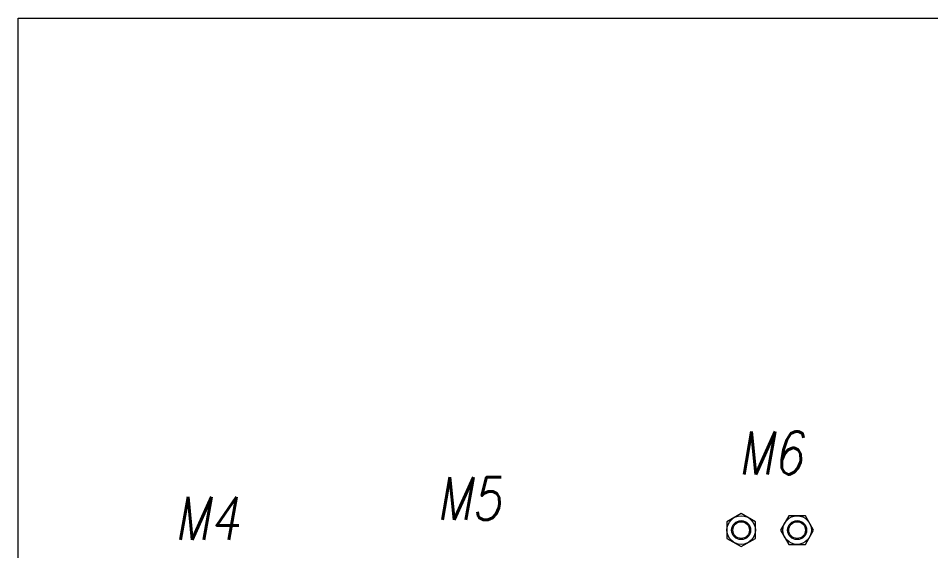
# Model space of a CAD drawing. Header units: millimetres. Extents: x 1415 to 3549, y 2194 to 4677.
# Drawn here: x 1779.981 to 1780.3011, y 2307.1691 to 2307.3559 of the extents above; entities that cross this region are included whole.
import ezdxf
from ezdxf.enums import TextEntityAlignment as Align

# ---------------------------------------------------------------- set-up
doc = ezdxf.new("R2010")
doc.units = ezdxf.units.MM
doc.layers.add('bulloni', color=170, linetype='Continuous', lineweight=15)
doc.layers.add('Layer4', color=7, linetype='Continuous', lineweight=15)
doc.styles.add('ROMANS', font='romans.shx', dxfattribs={"width": 0.8, "oblique": 10})

msp = doc.modelspace()

# ---------------------------------------------------------------- linework, layer by layer
at = {"layer": 'bulloni'}
for points in [[(1780.234621937612, 2307.170556078619), (1780.239621937612, 2307.173442829964), (1780.239621937612, 2307.179216332656), (1780.234621937612, 2307.182103084002), (1780.229621937611, 2307.179216332656), (1780.229621937611, 2307.173442829964)], [(1780.248480185585, 2307.17632958131), (1780.25136693693, 2307.17132958131), (1780.257140439622, 2307.17132958131), (1780.260027190969, 2307.17632958131), (1780.257140439622, 2307.18132958131), (1780.25136693693, 2307.18132958131)]]:
    msp.add_lwpolyline(points, close=True, dxfattribs=at)
for centre, radius in [((1780.234621937612, 2307.17632958131), 0.005), ((1780.254253688277, 2307.17632958131), 0.005), ((1780.234621937612, 2307.17632958131), 0.003333333333333333), ((1780.234621937612, 2307.17632958131), 0.002916666666666667), ((1780.254253688277, 2307.17632958131), 0.003333333333333333), ((1780.254253688277, 2307.17632958131), 0.002916666666666667)]:
    msp.add_circle(centre, radius, dxfattribs=at)
at = {"layer": 'Layer4', "color": 251}
msp.add_lwpolyline([(1779.981008146202, 2307.355855397142), (1781.308051804003, 2307.355855397142), (1781.308051804003, 2306.640923006063), (1779.981008146202, 2306.640923006063)], close=True, dxfattribs=at)

# ---------------------------------------------------------------- texts
at = {"layer": 'bulloni', "style": 'ROMANS', "oblique": 10, "width": 0.8}
for s, p in [('M6', (1780.244914391614, 2307.195887228935)), ('M5', (1780.139067084559, 2307.179885205971)), ('M4', (1780.047192230875, 2307.172959848265))]:
    msp.add_text(s, height=0.015, dxfattribs=at).set_placement(p, align=Align.CENTER)

doc.saveas('drawing.dxf')
